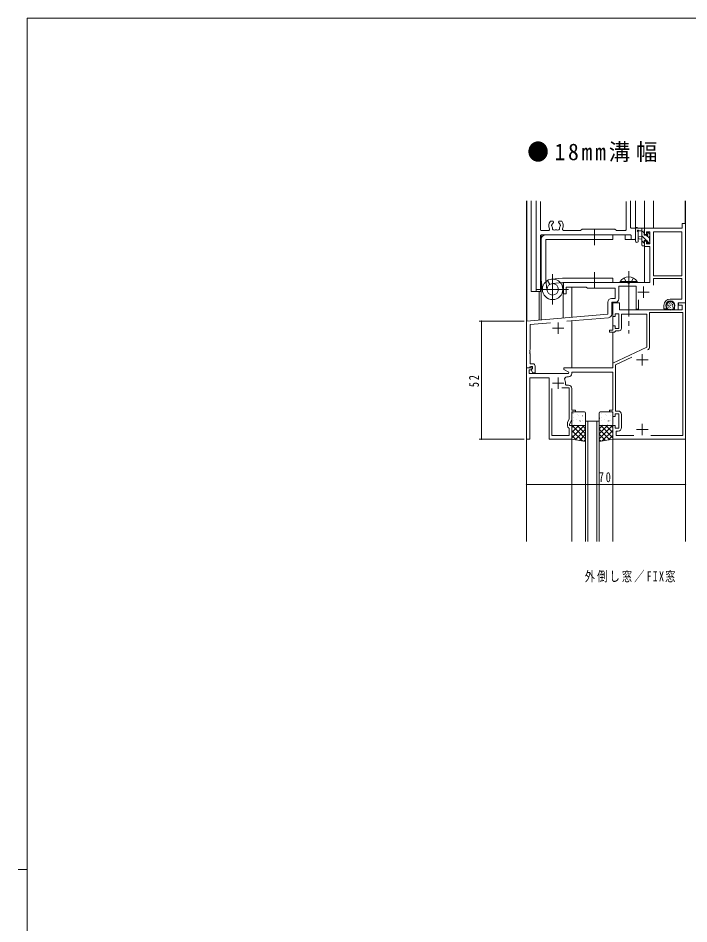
# Model space of a CAD drawing. Units: millimetres, scale not verified. Extents: x -567 to 567, y -403 to 403.
# Drawn here: x -566.7 to -271.3, y 0 to 399 of the extents above; entities that cross this region are included whole.
import ezdxf

# ---------------------------------------------------------------- set-up
doc = ezdxf.new("R2010")
doc.units = ezdxf.units.MM
doc.header["$LTSCALE"] = 2
doc.linetypes.add('USER2', pattern=[13, 10, -1, 1, -1])
doc.linetypes.add('USER3', pattern=[4, 3, -1])
for name, color, linetype, lineweight in [('0-1_YKK_ZWAK', 7, 'Continuous', 18), ('0-3_YKK_11', 7, 'Continuous', 18), ('0-4_YKK_12', 2, 'Continuous', 18), ('0-5_YKK_13', 4, 'Continuous', 18), ('0-6_YKK_D', 6, 'Continuous', 18)]:
    doc.layers.add(name, color=color, linetype=linetype, lineweight=lineweight)
doc.layers.add('0-2_USER1', color=7, linetype='Continuous')
doc.styles.add('ＭＳ ゴシック', font='')
doc.styles.get('ＭＳ ゴシック').set_extended_font_data('MS Gothic')

msp = doc.modelspace()

# ---------------------------------------------------------------- linework, layer by layer
at = {"layer": '0-1_YKK_ZWAK'}
for p, q in [((-562.726, -351), (-562.726, 399)), ((537.274, 399), (-562.726, 399)), ((-566.726, 24), (-562.726, 24))]:
    msp.add_line(p, q, dxfattribs=at)
at = {"layer": '0-3_YKK_11'}
for p, q in [((-338.626, 318.516), (-338.626, 278.816)), ((-336.696, 305.746), (-336.696, 318.286)), ((-298.956, 318.286), (-298.956, 305.746)), ((-297.026, 306.816), (-297.026, 318.516)), ((-331.376, 309.616), (-332.1, 309.616)), ((-330.976, 309.077), (-330.976, 309.216)), ((-328.676, 309.216), (-328.676, 309.077)), ((-327.552, 309.616), (-328.276, 309.616)), ((-272.826, 273.516), (-272.826, 308.516)), ((-333.176, 305.446), (-336.396, 305.446)), ((-336.396, 303.516), (-297.056, 303.516)), ((-319.12, 305.446), (-326.476, 305.446)), ((-318.514, 305.928), (-318.908, 305.534)), ((-303.95, 306.016), (-318.302, 306.016)), ((-303.344, 305.534), (-303.738, 305.928)), ((-299.256, 305.446), (-303.132, 305.446)), ((-295.126, 306.516), (-296.726, 306.516)), ((-294.826, 301.816), (-294.826, 306.216)), ((-274.226, 306.516), (-290.826, 306.516)), ((-290.826, 306.516), (-290.826, 303.716)), ((-290.826, 303.716), (-290.026, 303.716)), ((-286.896, 304.886), (-286.896, 285.516)), ((-274.456, 304.886), (-286.896, 304.886)), ((-274.456, 285.516), (-274.456, 304.886)), ((-274.456, 285.516), (-274.456, 304.886)), ((-336.696, 278.816), (-336.696, 303.216)), ((-296.756, 303.216), (-296.756, 301.816)), ((-296.456, 301.516), (-295.126, 301.516)), ((-290.826, 300.716), (-290.826, 298.416)), ((-290.026, 300.716), (-290.826, 300.716)), ((-290.826, 298.416), (-288.526, 298.416)), ((-288.526, 298.416), (-288.526, 282.516)), ((-286.896, 285.516), (-274.456, 285.516)), ((-286.896, 281.386), (-286.896, 284.316)), ((-286.896, 284.316), (-274.456, 284.316)), ((-274.456, 284.316), (-274.456, 275.216)), ((-298.284, 282.516), (-326.526, 282.516)), ((-316.526, 280.516), (-316.026, 280.016)), ((-316.026, 280.016), (-303.826, 280.016)), ((-302.196, 275.316), (-302.196, 280.886)), ((-302.196, 280.886), (-294.526, 280.886)), ((-288.526, 282.516), (-297.368, 282.516)), ((-294.526, 280.886), (-294.526, 270.816)), ((-291.326, 280.716), (-291.326, 275.716)), ((-338.326, 278.516), (-336.996, 278.516)), ((-293.826, 278.216), (-288.826, 278.216)), ((-306.956, 273.946), (-306.956, 268.654)), ((-305.326, 273.816), (-303.696, 273.816)), ((-305.326, 268.535), (-305.326, 273.816)), ((-301.826, 273.516), (-304.826, 273.516)), ((-304.826, 273.516), (-304.826, 267.516)), ((-301.826, 270.516), (-301.826, 273.516)), ((-293.526, 270.816), (-293.526, 274.88)), ((-281.326, 272.154), (-281.326, 272.416)), ((-274.456, 275.216), (-279.526, 275.216)), ((-276.026, 273.516), (-272.826, 273.516)), ((-276.026, 270.516), (-276.026, 273.516)), ((-272.826, 273.516), (-275.826, 273.516)), ((-275.826, 273.516), (-275.826, 272.516)), ((-275.826, 272.516), (-274.326, 272.516)), ((-274.326, 272.516), (-274.326, 270.516)), ((-272.826, 213.516), (-272.826, 273.516)), ((-306.956, 268.654), (-342.826, 265.516)), ((-302.226, 268.716), (-302.226, 262.316)), ((-274.326, 270.516), (-301.826, 270.516)), ((-301.026, 268.516), (-289.826, 268.516)), ((-301.026, 262.316), (-301.026, 268.516)), ((-294.526, 270.816), (-293.526, 270.816)), ((-289.826, 268.516), (-289.826, 254.011)), ((-288.626, 269.316), (-274.026, 269.316)), ((-288.626, 254.202), (-288.626, 269.316)), ((-274.026, 269.316), (-274.026, 215.116)), ((-342.826, 265.516), (-342.826, 245.016)), ((-341.196, 264.022), (-332.229, 264.807)), ((-341.196, 252.974), (-341.196, 264.022)), ((-328.826, 264.916), (-328.826, 259.916)), ((-325.075, 265.433), (-306.695, 267.041)), ((-303.826, 263.516), (-304.826, 263.516)), ((-304.826, 263.516), (-304.826, 261.516)), ((-303.826, 262.316), (-303.826, 263.516)), ((-331.326, 262.416), (-326.326, 262.416)), ((-306.326, 261.516), (-306.326, 260.716)), ((-304.826, 261.516), (-306.326, 261.516)), ((-306.326, 260.716), (-304.126, 260.716)), ((-302.226, 262.316), (-303.826, 262.316)), ((-341.316, 251.241), (-341.316, 251.791)), ((-289.826, 254.011), (-304.826, 247.016)), ((-303.626, 246.252), (-296.445, 249.601)), ((-294.326, 248.516), (-289.326, 248.516)), ((-291.826, 251.016), (-291.826, 246.016)), ((-342.826, 245.016), (-342.826, 213.516)), ((-304.826, 245.016), (-326.326, 245.016)), ((-304.826, 247.016), (-304.826, 245.016)), ((-303.626, 225.916), (-303.626, 246.252)), ((-324.282, 242.516), (-341.626, 242.516)), ((-341.326, 240.516), (-332.826, 240.516)), ((-341.326, 213.516), (-341.326, 240.516)), ((-332.826, 240.516), (-332.826, 213.516)), ((-328.826, 240.716), (-328.826, 235.716)), ((-325.031, 241.016), (-324.326, 241.016)), ((-322.826, 242.516), (-322.826, 243.016)), ((-322.826, 243.016), (-304.826, 243.016)), ((-304.826, 243.016), (-304.826, 226.316)), ((-331.626, 235.816), (-331.626, 215.116)), ((-331.626, 235.816), (-331.626, 215.116)), ((-331.326, 238.216), (-326.326, 238.216)), ((-324.026, 236.116), (-327.276, 236.116)), ((-324.026, 222.427), (-324.026, 236.116)), ((-322.826, 225.516), (-321.326, 225.516)), ((-321.326, 225.516), (-321.326, 226.316)), ((-306.326, 226.316), (-306.326, 225.516)), ((-304.826, 226.316), (-306.326, 226.316)), ((-306.326, 225.516), (-304.826, 225.516)), ((-302.526, 225.916), (-303.626, 225.916)), ((-301.026, 218.616), (-301.026, 224.416)), ((-324.826, 219.356), (-324.826, 220.49)), ((-324.732, 220.912), (-324.026, 222.427)), ((-322.826, 213.516), (-322.826, 219.516)), ((-304.826, 219.516), (-304.826, 213.516)), ((-291.826, 220.316), (-291.826, 215.316)), ((-324.026, 218.316), (-324.326, 218.49)), ((-324.026, 215.116), (-324.026, 218.316)), ((-294.326, 217.816), (-289.326, 217.816)), ((-342.826, 213.516), (-341.326, 213.516)), ((-332.826, 213.516), (-322.826, 213.516)), ((-331.626, 215.116), (-324.026, 215.116)), ((-304.826, 213.516), (-272.826, 213.516)), ((-295.51, 215.116), (-303.326, 215.116)), ((-274.026, 215.116), (-288.142, 215.116))]:
    msp.add_line(p, q, dxfattribs=at)
for points in [[(-272.826, 308.516), (-274.226, 308.516), (-274.226, 306.516)], [(-290.026, 303.716), (-290.026, 304.886), (-288.526, 304.886), (-288.526, 299.616), (-290.026, 299.616), (-290.026, 300.716)], [(-326.526, 282.516), (-326.526, 277.516), (-325.326, 277.516), (-325.326, 280.516), (-316.526, 280.516)], [(-303.826, 280.016), (-303.826, 275.446), (-305.456, 275.446)], [(-297.368, 282.516), (-297.551, 282.396), (-298.101, 282.396), (-298.284, 282.516)], [(-282.326, 272.416), (-282.326, 270.916), (-281.05, 270.916), (-280.89, 271.304), (-281.033, 271.447)], [(-277.726, 272.416), (-277.726, 270.516), (-276.026, 270.516)], [(-304.826, 267.516), (-303.826, 267.516), (-303.826, 268.716), (-302.226, 268.716)], [(-304.126, 260.716), (-303.826, 261.016), (-303.526, 261.316), (-302.026, 261.316)], [(-341.316, 251.791), (-341.196, 251.974), (-341.196, 252.057), (-341.316, 252.241), (-341.316, 252.791), (-341.196, 252.974)], [(-340.026, 246.716), (-341.196, 246.716), (-341.196, 251.057), (-341.316, 251.241)], [(-342.826, 245.016), (-341.496, 245.016), (-341.196, 245.316), (-340.996, 245.516), (-340.226, 245.516), (-340.226, 244.589), (-340.8, 244.016), (-340.049, 242.716), (-339.026, 242.716), (-339.026, 245.716)], [(-341.626, 242.516), (-341.626, 244.016), (-340.802, 244.016), (-340.19, 244.629), (-340.35, 245.016), (-342.826, 245.016)], [(-326.326, 245.016), (-326.326, 244.216), (-324.161, 242.966), (-324.282, 242.516)], [(-324.326, 237.316), (-325.378, 237.316), (-325.673, 237.668)], [(-321.326, 226.316), (-322.826, 226.316), (-322.826, 235.816)], [(-322.826, 219.516), (-323.826, 219.516), (-323.826, 220.016), (-322.826, 222.161), (-322.826, 225.516)], [(-304.826, 225.516), (-304.826, 223.516), (-303.826, 223.516), (-303.826, 224.716), (-302.226, 224.716), (-302.226, 218.316), (-303.826, 218.316), (-303.826, 219.516), (-304.826, 219.516)], [(-303.326, 215.116), (-303.326, 217.116), (-302.526, 217.116)]]:
    msp.add_lwpolyline(points, dxfattribs=at)
for centre, radius, start, end in [((-329.826, 307.516), 3.2, 141.63349, 205.1079), ((-332.1, 309.316), 0.3, 90, 141.63349), ((-331.303, 307.776), 0.5, 116.8699, 223.1301), ((-331.814, 307.298), 0.2, 6.2602, 43.1301), ((-329.826, 307.516), 1.8, 186.2602, 208.03074), ((-331.62, 308.401), 0.2, 296.8699, 333.7398), ((-329.826, 307.516), 1.8, 134.79283, 153.7398), ((-331.376, 309.216), 0.4, 360, 90), ((-331.376, 309.077), 0.4, 314.79283, 360), ((-328.276, 309.216), 0.4, 90, 180), ((-328.276, 309.077), 0.4, 180, 225.20717), ((-329.826, 307.516), 1.8, 26.2602, 45.20717), ((-329.826, 307.516), 1.8, 331.96926, 353.7398), ((-328.032, 308.401), 0.2, 206.2602, 243.1301), ((-328.349, 307.776), 0.5, 316.8699, 63.1301), ((-327.838, 307.298), 0.2, 136.8699, 173.7398), ((-327.552, 309.316), 0.3, 38.36651, 90), ((-329.826, 307.516), 3.2, 334.8921, 38.36651), ((-336.396, 305.746), 0.3, 180, 270), ((-336.396, 303.216), 0.3, 90, 180), ((-333.176, 305.946), 0.5, 270, 25.1079), ((-330.686, 306.287), 0.75, 162.29961, 307.70039), ((-331.591, 306.576), 0.2, 342.29961, 28.03074), ((-330.105, 305.535), 0.2, 81.96926, 127.70039), ((-329.826, 307.516), 1.8, 261.96926, 278.03074), ((-329.547, 305.535), 0.2, 52.29961, 98.03074), ((-328.966, 306.287), 0.75, 232.29961, 17.70039), ((-328.061, 306.576), 0.2, 151.96926, 197.70039), ((-326.476, 305.946), 0.5, 154.8921, 270), ((-319.12, 305.746), 0.3, 270, 315), ((-318.302, 305.716), 0.3, 90, 135), ((-303.95, 305.716), 0.3, 45, 90), ((-303.132, 305.746), 0.3, 225, 270), ((-299.256, 305.746), 0.3, 270, 0), ((-297.056, 303.216), 0.3, 0, 90), ((-296.726, 306.816), 0.3, 180, 270), ((-295.126, 306.216), 0.3, 0, 90), ((-296.456, 301.816), 0.3, 180, 270), ((-295.126, 301.816), 0.3, 270, 0), ((-338.326, 278.816), 0.3, 180, 270), ((-336.996, 278.816), 0.3, 270, 0), ((-305.456, 273.946), 1.5, 90.00001, 179.99999), ((-303.696, 275.316), 1.5, 270.00001, 359.99999), ((-279.526, 272.416), 2.8, 90.00001, 179.99999), ((-279.526, 272.416), 1.8, 359.99999, 180.00001), ((-280.326, 272.154), 1, 179.99998, 224.99997), ((-306.826, 268.535), 1.5, 275, 0.00001), ((-302.026, 262.316), 1, 270.00001, 359.99999), ((-290.126, 254.202), 1.5, 294.99999, 359.99999), ((-290.126, 254.202), 1.5, 294.99999, 359.99999), ((-340.026, 245.716), 1, 0.00001, 89.99999), ((-325.031, 240.016), 1, 90, 205.37691), ((-328.826, 238.216), 3.2, 350.12911, 25.37696), ((-324.326, 242.516), 1.5, 270.00001, 359.99999), ((-324.326, 235.816), 1.5, 0.00001, 89.99999), ((-302.526, 224.416), 1.5, 0.00001, 89.99999), ((-323.826, 220.49), 1, 155.00006, 180.00004), ((-323.826, 219.356), 1, 180, 240.00002), ((-302.526, 218.616), 1.5, 270.00001, 359.99999)]:
    msp.add_arc(centre, radius, start, end, dxfattribs=at)
at = {"layer": '0-4_YKK_12'}
for p, q in [((-342.826, 168.516), (-342.826, 318.516)), ((-342.726, 265.464), (-342.726, 318.516)), ((-340.826, 278.516), (-340.826, 318.516)), ((-294.826, 301.516), (-294.826, 318.516)), ((-290.826, 306.516), (-290.826, 318.516)), ((-286.926, 306.516), (-286.926, 318.516)), ((-272.926, 308.439), (-272.926, 318.516)), ((-272.826, 168.516), (-272.826, 318.516)), ((-336.326, 266.084), (-336.326, 303.516)), ((-299.326, 303.516), (-299.326, 301.516)), ((-299.326, 301.516), (-294.826, 301.516)), ((-290.826, 298.916), (-290.826, 282.516)), ((-326.726, 266.924), (-326.726, 282.516)), ((-290.826, 282.516), (-326.726, 282.516)), ((-322.826, 267.265), (-322.826, 280.516)), ((-336.626, 278.516), (-340.826, 278.516)), ((-337.326, 265.997), (-337.326, 278.516)), ((-304.826, 261.816), (-304.826, 273.816)), ((-322.826, 245.016), (-322.826, 265.629)), ((-304.826, 245.016), (-304.826, 260.716)), ((-316.826, 221.516), (-310.826, 221.516)), ((-316.826, 221.516), (-316.826, 168.516)), ((-315.826, 221.516), (-315.826, 168.516)), ((-311.826, 221.516), (-311.826, 168.516)), ((-310.826, 221.516), (-310.826, 168.516)), ((-322.826, 168.516), (-322.826, 213.516)), ((-304.826, 168.516), (-304.826, 213.516))]:
    msp.add_line(p, q, dxfattribs=at)
at = {"layer": '0-5_YKK_13'}
for p, q in [((-304.822, 303.516), (-334.322, 303.516)), ((-312.826, 306.016), (-312.826, 299.016)), ((-304.822, 301.516), (-304.822, 303.516)), ((-294.826, 300.789), (-294.826, 305.951)), ((-291.126, 306.516), (-293.806, 306.516)), ((-293.626, 300.789), (-293.623, 304.75)), ((-293.206, 305.316), (-292.026, 305.316)), ((-292.026, 306.516), (-292.026, 298.916)), ((-291.026, 304.352), (-292.026, 305.352)), ((-291.026, 303.416), (-291.026, 305.416)), ((-290.087, 303.416), (-291.026, 303.416)), ((-290.826, 305.616), (-290.826, 306.216)), ((-288.726, 302.052), (-290.091, 303.416)), ((-289.626, 304.216), (-289.626, 303.877)), ((-288.614, 303.929), (-289.114, 304.429)), ((-288.526, 303.116), (-288.526, 303.716)), ((-336.322, 301.516), (-336.322, 284.016)), ((-334.322, 284.016), (-334.322, 301.516)), ((-304.822, 301.516), (-334.322, 301.516)), ((-292.026, 302.816), (-293.17, 302.714)), ((-292.026, 301.616), (-293.17, 301.718)), ((-289.936, 301.016), (-292.026, 303.106)), ((-291.026, 299.861), (-292.026, 300.861)), ((-291.026, 299.716), (-291.026, 301.016)), ((-291.026, 301.016), (-289.626, 301.016)), ((-290.826, 298.916), (-290.826, 299.516)), ((-289.626, 301.016), (-289.626, 300.116)), ((-288.747, 299.827), (-289.626, 300.706)), ((-289.326, 299.816), (-288.826, 299.816)), ((-288.726, 300.816), (-288.726, 302.916)), ((-288.526, 300.116), (-288.526, 300.616)), ((-291.726, 298.616), (-291.126, 298.616)), ((-336.31, 283.801), (-335.796, 279.033)), ((-333.834, 279.258), (-334.322, 284.016)), ((-333.615, 283.388), (-332.608, 281.688)), ((-327.036, 284.504), (-331.804, 283.99)), ((-327.036, 284.504), (-331.804, 283.99)), ((-331.322, 272.867), (-331.322, 286.164)), ((-331.322, 273.016), (-331.322, 286.016)), ((-326.822, 284.516), (-304.826, 284.516)), ((-312.826, 280.016), (-312.826, 287.016)), ((-304.826, 282.516), (-304.826, 284.516)), ((-338.251, 279.516), (-324.392, 279.516)), ((-324.822, 279.516), (-337.822, 279.516)), ((-326.822, 282.516), (-331.579, 282.028)), ((-326.822, 282.516), (-304.826, 282.516)), ((-301.576, 283.025), (-301.576, 282.516)), ((-301.576, 283.025), (-294.076, 283.025)), ((-301.576, 282.516), (-294.076, 282.516)), ((-294.076, 283.025), (-294.076, 282.516)), ((-281.25, 272.778), (-281.25, 272.578)), ((-281.089, 272.019), (-281.089, 271.819)), ((-280.698, 273.1), (-280.698, 272.9)), ((-280.629, 272.502), (-280.629, 272.302)), ((-280.583, 271.398), (-280.583, 271.198)), ((-280.445, 273.653), (-280.445, 273.453)), ((-280.146, 271.536), (-280.146, 271.336)), ((-280.1, 272.641), (-280.1, 272.441)), ((-280.054, 272.043), (-280.054, 271.843)), ((-279.985, 273.975), (-279.985, 273.775)), ((-279.824, 273.354), (-279.824, 273.154)), ((-279.571, 272.756), (-279.571, 272.556)), ((-279.41, 271.652), (-279.41, 271.452)), ((-279.364, 273.86), (-279.364, 273.66)), ((-279.203, 272.411), (-279.203, 272.211)), ((-279.111, 273.216), (-279.111, 273.016)), ((-278.628, 273.676), (-278.628, 273.476)), ((-278.582, 271.813), (-278.582, 271.613)), ((-278.536, 272.365), (-278.536, 272.165)), ((-278.49, 272.94), (-278.49, 272.74)), ((-278.076, 271.537), (-278.076, 271.337)), ((-277.869, 272.204), (-277.869, 272.004)), ((-277.8, 272.917), (-277.8, 272.717)), ((-279.985, 270.961), (-279.985, 270.761)), ((-279.433, 270.778), (-279.433, 270.578)), ((-278.72, 271.008), (-278.72, 270.808)), ((-322.826, 225.016), (-322.826, 220.016)), ((-322.382, 224.953), (-322.338, 224.977)), ((-317.326, 225.516), (-322.326, 225.516)), ((-320.357, 224.219), (-320.313, 224.243)), ((-320.043, 223.799), (-320.037, 223.806)), ((-318.281, 223.786), (-318.237, 223.81)), ((-316.826, 220.016), (-316.826, 225.016)), ((-310.826, 225.016), (-310.826, 220.016)), ((-305.326, 225.516), (-310.326, 225.516)), ((-309.982, 224.953), (-309.938, 224.977)), ((-307.957, 224.219), (-307.913, 224.243)), ((-307.643, 223.799), (-307.637, 223.806)), ((-305.881, 223.786), (-305.837, 223.81)), ((-304.826, 220.016), (-304.826, 225.016)), ((-322.826, 218.672), (-321.982, 219.516)), ((-322.826, 219.516), (-316.826, 219.516)), ((-322.826, 216.427), (-319.737, 219.516)), ((-322.826, 214.182), (-317.492, 219.516)), ((-322.826, 213.516), (-322.826, 219.516)), ((-316.826, 213.615), (-322.728, 219.516)), ((-322.326, 219.516), (-317.326, 219.516)), ((-322.19, 223.008), (-322.143, 223.096)), ((-322.018, 221.594), (-322.012, 221.601)), ((-321.591, 220.137), (-321.548, 220.161)), ((-320.948, 222.329), (-320.904, 222.353)), ((-316.826, 215.86), (-320.483, 219.516)), ((-320.199, 219.611), (-320.192, 219.619)), ((-319.515, 219.705), (-319.471, 219.729)), ((-319.3, 221.484), (-319.254, 221.572)), ((-318.924, 221.595), (-318.88, 221.619)), ((-318.257, 221.779), (-318.251, 221.786)), ((-316.826, 218.105), (-318.238, 219.516)), ((-316.847, 221.162), (-316.826, 221.174)), ((-316.826, 219.516), (-316.826, 212.516)), ((-304.826, 219.516), (-310.826, 219.516)), ((-310.826, 215.86), (-307.169, 219.516)), ((-310.826, 213.615), (-304.924, 219.516)), ((-310.826, 219.516), (-310.826, 212.516)), ((-310.826, 218.105), (-309.414, 219.516)), ((-310.625, 222.761), (-310.581, 222.785)), ((-310.326, 219.516), (-305.326, 219.516)), ((-304.826, 214.182), (-310.16, 219.516)), ((-309.79, 223.008), (-309.743, 223.096)), ((-309.618, 221.594), (-309.612, 221.601)), ((-309.191, 220.137), (-309.148, 220.161)), ((-308.548, 222.329), (-308.504, 222.353)), ((-304.826, 216.427), (-307.915, 219.516)), ((-307.799, 219.611), (-307.792, 219.619)), ((-307.115, 219.705), (-307.071, 219.729)), ((-306.9, 221.484), (-306.854, 221.572)), ((-306.524, 221.595), (-306.48, 221.619)), ((-305.857, 221.779), (-305.851, 221.786)), ((-304.826, 218.672), (-305.67, 219.516)), ((-304.826, 213.516), (-304.826, 219.516)), ((-318.202, 212.746), (-322.826, 217.37)), ((-321.472, 213.291), (-316.826, 217.937)), ((-319.548, 212.97), (-316.826, 215.692)), ((-306.18, 213.291), (-310.826, 217.937)), ((-308.104, 212.97), (-310.826, 215.692)), ((-309.45, 212.746), (-304.826, 217.37)), ((-320.896, 213.195), (-322.826, 215.124)), ((-316.826, 212.516), (-322.826, 213.516)), ((-317.624, 212.649), (-316.826, 213.447)), ((-310.826, 212.516), (-304.826, 213.516)), ((-310.028, 212.649), (-310.826, 213.447)), ((-306.756, 213.195), (-304.826, 215.124))]:
    msp.add_line(p, q, dxfattribs=at)
at = {"layer": '0-5_YKK_13', "linetype": 'USER2'}
msp.add_line((-297.826, 287.516), (-297.826, 260.016), dxfattribs=at)
at = {"layer": '0-5_YKK_13', "linetype": 'USER3'}
for p, q in [((-299.876, 284.525), (-298.971, 282.669)), ((-295.776, 284.525), (-296.681, 282.669)), ((-298.971, 282.669), (-297.826, 282.061)), ((-296.681, 282.669), (-297.826, 282.061))]:
    msp.add_line(p, q, dxfattribs=at)
at = {"layer": '0-5_YKK_13'}
for centre, radius in [((-331.322, 279.516), 4.5), ((-331.322, 279.516), 2.525), ((-279.526, 272.416), 2)]:
    msp.add_circle(centre, radius, dxfattribs=at)
for centre, radius, start, end in [((-334.322, 301.516), 2, 90, 180), ((-294.526, 305.951), 0.3, 130.52878, 180), ((-294.916, 306.407), 0.3, 310.52878, 10.52878), ((-294.326, 306.516), 0.3, 30, 190.52878), ((-293.806, 306.816), 0.3, 210, 270), ((-293.726, 305.316), 0.3, 30, 250.81024), ((-293.923, 304.75), 0.3, 359.95977, 70.81024), ((-293.206, 305.616), 0.3, 210, 270), ((-291.126, 306.216), 0.3, 0, 90), ((-291.026, 305.616), 0.2, 270, 0), ((-290.087, 303.116), 0.3, 33.05573, 90), ((-289.626, 303.416), 0.25, 213.05573, 56.94427), ((-289.326, 304.216), 0.3, 45, 180), ((-289.326, 303.877), 0.3, 180, 236.94427), ((-288.826, 303.716), 0.3, 0, 45), ((-294.226, 300.789), 0.6, 179.95977, 359.95977), ((-293.126, 302.216), 0.5, 95.09207, 264.90793), ((-291.026, 299.516), 0.2, 0, 90), ((-289.326, 300.116), 0.3, 180, 270), ((-288.826, 300.116), 0.3, 270, 0), ((-288.726, 303.116), 0.2, 270, 0), ((-288.726, 300.616), 0.2, 0, 90), ((-291.726, 298.916), 0.3, 180, 270), ((-291.126, 298.916), 0.3, 270, 0), ((-334.322, 284.016), 2, 179.99075, 186.15767), ((-326.822, 282.516), 2, 90.00003, 96.15771), ((-297.826, 280.489), 4.527, 34.06671, 145.93329), ((-322.326, 225.016), 0.5, 90, 180), ((-317.326, 225.016), 0.5, 0, 90), ((-310.326, 225.016), 0.5, 90, 180), ((-305.326, 225.016), 0.5, 0, 90), ((-322.326, 220.016), 0.5, 180, 270), ((-317.326, 220.016), 0.5, 270, 0), ((-310.326, 220.016), 0.5, 180, 270), ((-305.326, 220.016), 0.5, 270, 0)]:
    msp.add_arc(centre, radius, start, end, dxfattribs=at)
at = {"layer": '0-6_YKK_D'}
for p, q in [((-343.826, 265.516), (-363.726, 265.516)), ((-362.726, 265.516), (-362.726, 213.516)), ((-343.826, 213.516), (-363.726, 213.516)), ((-272.826, 211.516), (-272.826, 192.516)), ((-272.826, 193.516), (-342.826, 193.516))]:
    msp.add_line(p, q, dxfattribs=at)
for centre, start, end in [((-362.726, 265.516), 90, 270), ((-362.726, 265.516), 270, 90), ((-362.726, 213.516), 90, 270), ((-362.726, 213.516), 270, 90), ((-342.826, 193.516), 0, 180), ((-342.826, 193.516), 180, 0), ((-272.826, 193.516), 0, 180), ((-272.826, 193.516), 180, 0)]:
    msp.add_arc(centre, 0.106, start, end, dxfattribs=at)

# ---------------------------------------------------------------- texts
at = {"layer": '0-2_USER1', "attachment_point": 7, "style": 'ＭＳ ゴシック'}
for s, insert, char_height in [('\\T1.26;\\W0.95;●18mm溝幅', (-342.494, 335.621), 7.331), ('\\T1.21;\\W0.75;外倒し窓／FIX窓', (-317.17, 150.398), 4.399)]:
    msp.add_mtext(s, dxfattribs=dict(at, insert=insert, char_height=char_height))
at = {"layer": '0-6_YKK_D', "color": 7, "insert": (-363.726, 236.434), "char_height": 4.399, "attachment_point": 7, "rotation": 90, "style": 'ＭＳ ゴシック'}
msp.add_mtext('\\T1.37;\\W0.75;52', dxfattribs=at)
at = {"layer": '0-6_YKK_D', "color": 7, "insert": (-311.018, 194.516), "char_height": 4.399, "attachment_point": 7, "style": 'ＭＳ ゴシック'}
msp.add_mtext('\\T1.37;\\W0.75;70', dxfattribs=at)

doc.saveas('drawing.dxf')
